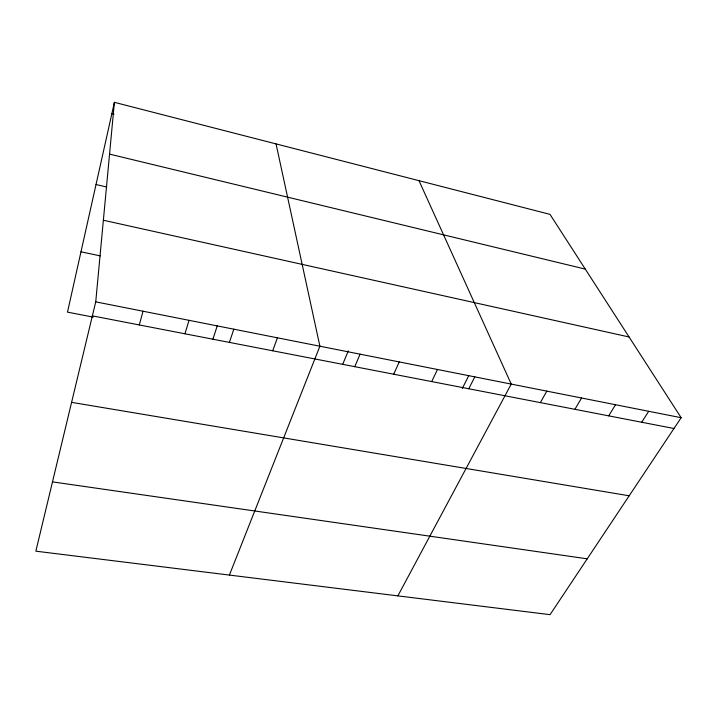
<?xml version="1.0" encoding="UTF-8"?>
<svg xmlns="http://www.w3.org/2000/svg" width="717" height="717" viewBox="0 0 717 717"><rect width="100%" height="100%" fill="white"/><g stroke="black" fill="none" stroke-linecap="round" stroke-linejoin="round"><path stroke-width="1.08" d="M95.737 301.857L114.397 102.334L549.975 214.356L681.15 417.715L550.056 614.666L35.85 551.176L95.737 301.857L681.15 417.715M114.397 102.334L67.497 312.137L93.228 317.111M139.295 324.944L143.033 311.214M184.95 333.79L189.037 320.32M212.94 339.141L217.35 325.5M229.404 342.394L233.823 329.184M272.693 350.783L277.425 337.815M229.404 575.079L319.899 346.221L276.045 143.902M342.735 364.245L348.292 350.873M354.772 366.674L360.068 354.171M393.696 374.22L399.261 361.924M431.688 381.569L437.495 369.497M462.295 388.471L468.793 375.565M468.775 388.757L474.815 376.882M397.881 595.872L511.239 384.088L418.997 180.666M540.358 402.622L546.82 391.132M574.917 409.308L581.568 398.007M608.688 415.851L615.527 404.729M641.697 422.241L648.706 411.298M52.493 481.878L587.223 558.821M71.601 402.354L629.176 495.797M92.376 315.865L673.971 428.497M80.976 251.81L100.263 255.888M103.373 220.236L629.078 336.981M96.024 184.529L106.761 187.02M109.549 154.11L585.296 269.108M111.87 113.609L114.03 114.155"/></g></svg>
